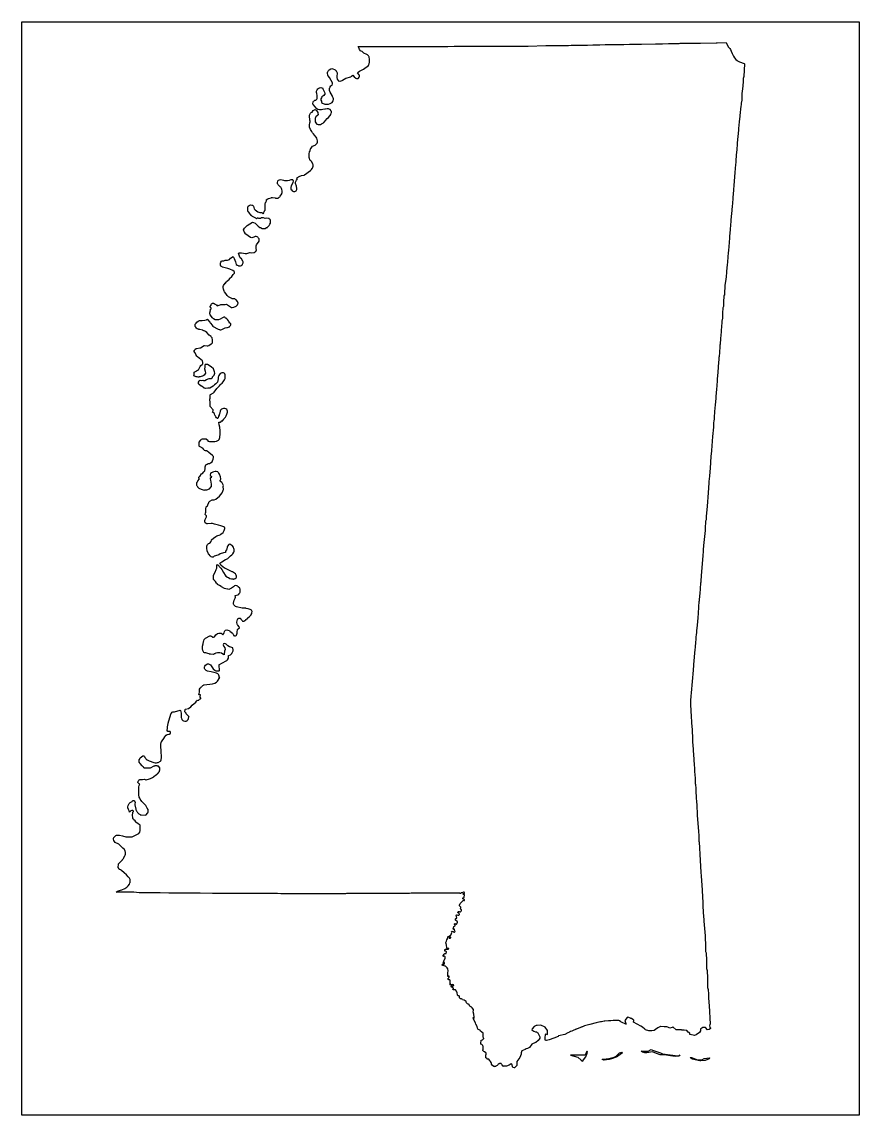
# Model space of a CAD drawing. Extents: x 0.1 to 8.3, y 0.1 to 10.8.
import ezdxf

# ---------------------------------------------------------------- set-up
doc = ezdxf.new("R2010")
doc.units = 0
doc.header["$MEASUREMENT"] = 0
doc.layers.add('STATE', color=7, linetype='CONTINUOUS')

# ---------------------------------------------------------------- blocks, each defined once
blk = doc.blocks.new('BLOCK_2')
at = {"layer": 'STATE'}
blk.add_lwpolyline([(0.093, 0.099), (0.093, 10.83), (8.312, 10.83), (8.312, 0.099), (0.093, 0.099)], dxfattribs=at)
at = {"layer": 'STATE', "color": 2}
for points in [[(1.873, 7.8), (1.87, 7.8), (1.87, 7.803), (1.84, 7.81), (1.83, 7.81), (1.826, 7.813), (1.823, 7.813), (1.816, 7.816), (1.813, 7.816), (1.81, 7.82), (1.806, 7.823), (1.8, 7.833), (1.796, 7.84), (1.796, 7.85), (1.796, 7.863), (1.803, 7.873), (1.81, 7.883), (1.823, 7.893), (1.826, 7.893), (1.83, 7.896), (1.836, 7.9), (1.846, 7.9), (1.863, 7.9), (1.89, 7.903), (1.906, 7.906), (1.913, 7.91), (1.913, 7.913), (1.916, 7.913), (1.916, 7.91), (1.94, 7.883), (1.943, 7.876), (1.963, 7.85), (1.966, 7.843), (2.02, 7.813), (2.03, 7.81), (2.033, 7.81), (2.04, 7.806), (2.043, 7.806), (2.046, 7.806), (2.056, 7.81), (2.076, 7.82), (2.09, 7.826), (2.106, 7.83), (2.113, 7.83), (2.13, 7.836), (2.133, 7.84), (2.136, 7.84), (2.136, 7.843), (2.14, 7.85), (2.143, 7.856), (2.143, 7.87), (2.136, 7.873), (2.133, 7.873), (2.13, 7.88), (2.126, 7.89), (2.123, 7.896), (2.113, 7.91), (2.1, 7.923), (2.096, 7.923), (2.093, 7.923), (2.09, 7.926), (2.086, 7.93), (2.083, 7.93), (2.076, 7.93), (2.063, 7.926), (2.04, 7.913), (2.023, 7.906), (2.02, 7.906), (2.013, 7.906), (2.01, 7.906), (2.006, 7.906), (1.99, 7.906), (1.976, 7.916), (1.963, 7.926), (1.943, 7.953), (1.943, 7.956), (1.94, 7.963), (1.94, 7.973), (1.946, 7.996), (1.943, 8), (1.943, 8.003), (1.95, 8.013), (1.95, 8.02), (1.95, 8.023), (1.946, 8.026), (1.943, 8.03), (1.943, 8.036), (1.95, 8.05), (1.953, 8.056), (1.956, 8.063), (1.96, 8.066), (1.963, 8.07), (1.966, 8.07), (1.973, 8.07), (1.98, 8.066), (1.99, 8.06), (1.996, 8.056), (2, 8.053), (2.003, 8.053), (2.01, 8.043), (2.04, 8.053), (2.046, 8.056), (2.09, 8.056), (2.103, 8.06), (2.15, 8.026), (2.156, 8.026), (2.173, 8.03), (2.196, 8.04), (2.206, 8.05), (2.21, 8.053), (2.213, 8.063), (2.216, 8.07), (2.216, 8.076), (2.213, 8.076), (2.21, 8.086), (2.196, 8.103), (2.193, 8.103), (2.183, 8.11), (2.16, 8.113), (2.156, 8.113), (2.153, 8.116), (2.123, 8.13), (2.116, 8.136), (2.11, 8.143), (2.103, 8.153), (2.096, 8.163), (2.083, 8.18), (2.08, 8.186), (2.073, 8.206), (2.07, 8.223), (2.07, 8.233), (2.073, 8.243), (2.09, 8.266), (2.093, 8.266), (2.1, 8.276), (2.103, 8.28), (2.13, 8.303), (2.133, 8.31), (2.153, 8.33), (2.166, 8.35), (2.18, 8.363), (2.18, 8.366), (2.18, 8.37), (2.18, 8.373), (2.176, 8.38), (2.163, 8.39), (2.136, 8.403), (2.116, 8.41), (2.063, 8.423), (2.06, 8.426), (2.053, 8.43), (2.046, 8.433), (2.046, 8.44), (2.043, 8.44), (2.043, 8.443), (2.043, 8.45), (2.043, 8.456), (2.043, 8.463), (2.046, 8.47), (2.053, 8.48), (2.06, 8.483), (2.066, 8.486), (2.076, 8.486), (2.09, 8.49), (2.113, 8.49), (2.123, 8.493), (2.13, 8.496), (2.14, 8.51), (2.166, 8.526), (2.176, 8.506), (2.19, 8.473), (2.193, 8.46), (2.196, 8.45), (2.206, 8.443), (2.21, 8.443), (2.216, 8.44), (2.22, 8.436), (2.226, 8.436), (2.24, 8.436), (2.25, 8.44), (2.253, 8.443), (2.26, 8.446), (2.26, 8.453), (2.266, 8.466), (2.266, 8.47), (2.266, 8.473), (2.266, 8.476), (2.263, 8.48), (2.25, 8.503), (2.236, 8.513), (2.233, 8.52), (2.22, 8.56), (2.23, 8.563), (2.24, 8.563), (2.25, 8.563), (2.27, 8.56), (2.286, 8.556), (2.3, 8.556), (2.313, 8.56), (2.33, 8.566), (2.333, 8.566), (2.346, 8.563), (2.373, 8.566), (2.383, 8.573), (2.386, 8.573), (2.386, 8.576), (2.393, 8.58), (2.393, 8.586), (2.396, 8.59), (2.396, 8.593), (2.393, 8.6), (2.393, 8.613), (2.393, 8.626), (2.393, 8.633), (2.396, 8.64), (2.403, 8.65), (2.416, 8.666), (2.423, 8.676), (2.423, 8.686), (2.423, 8.69), (2.423, 8.696), (2.423, 8.7), (2.413, 8.71), (2.41, 8.716), (2.403, 8.72), (2.393, 8.723), (2.383, 8.723), (2.37, 8.716), (2.35, 8.71), (2.34, 8.713), (2.336, 8.713), (2.293, 8.746), (2.29, 8.75), (2.28, 8.766), (2.276, 8.77), (2.273, 8.78), (2.27, 8.79), (2.28, 8.806), (2.306, 8.83), (2.356, 8.863), (2.366, 8.86), (2.383, 8.853), (2.403, 8.833), (2.413, 8.826), (2.43, 8.813), (2.436, 8.81), (2.453, 8.803), (2.466, 8.803), (2.483, 8.803), (2.493, 8.81), (2.503, 8.813), (2.506, 8.816), (2.52, 8.83), (2.526, 8.843), (2.533, 8.853), (2.533, 8.866), (2.533, 8.883), (2.53, 8.886), (2.53, 8.89), (2.526, 8.893), (2.52, 8.896), (2.52, 8.9), (2.516, 8.9), (2.496, 8.903), (2.48, 8.9), (2.466, 8.906), (2.45, 8.906), (2.446, 8.906), (2.436, 8.9), (2.433, 8.9), (2.426, 8.9), (2.423, 8.9), (2.42, 8.9), (2.413, 8.903), (2.403, 8.903), (2.396, 8.896), (2.39, 8.903), (2.356, 8.92), (2.353, 8.923), (2.35, 8.923), (2.35, 8.926), (2.346, 8.93), (2.343, 8.93), (2.32, 8.963), (2.316, 8.966), (2.316, 8.97), (2.313, 8.973), (2.31, 8.99), (2.31, 9.006), (2.31, 9.01), (2.313, 9.01), (2.316, 9.02), (2.323, 9.026), (2.336, 9.033), (2.35, 9.03), (2.353, 9.03), (2.356, 9.03), (2.36, 9.026), (2.363, 9.026), (2.366, 9.02), (2.373, 8.996), (2.376, 8.99), (2.383, 8.986), (2.41, 8.966), (2.43, 8.96), (2.45, 8.96), (2.456, 8.953), (2.463, 8.946), (2.47, 8.956), (2.473, 8.97), (2.476, 8.973), (2.476, 8.976), (2.48, 8.983), (2.48, 8.99), (2.48, 8.996), (2.48, 9), (2.48, 9.006), (2.48, 9.01), (2.48, 9.02), (2.483, 9.033), (2.483, 9.036), (2.483, 9.04), (2.486, 9.056), (2.49, 9.063), (2.49, 9.066), (2.493, 9.073), (2.493, 9.076), (2.493, 9.08), (2.496, 9.083), (2.496, 9.086), (2.5, 9.086), (2.5, 9.09), (2.503, 9.09), (2.506, 9.093), (2.51, 9.093), (2.51, 9.096), (2.513, 9.096), (2.526, 9.1), (2.54, 9.103), (2.543, 9.106), (2.55, 9.106), (2.553, 9.106), (2.58, 9.103), (2.583, 9.1), (2.59, 9.1), (2.596, 9.1), (2.606, 9.1), (2.61, 9.1), (2.62, 9.11), (2.626, 9.113), (2.63, 9.12), (2.646, 9.143), (2.646, 9.146), (2.65, 9.156), (2.65, 9.17), (2.646, 9.183), (2.643, 9.193), (2.643, 9.196), (2.64, 9.2), (2.636, 9.206), (2.63, 9.21), (2.61, 9.23), (2.606, 9.236), (2.603, 9.24), (2.603, 9.253), (2.606, 9.266), (2.606, 9.27), (2.613, 9.276), (2.623, 9.28), (2.636, 9.283), (2.65, 9.28), (2.663, 9.276), (2.67, 9.273), (2.68, 9.273), (2.7, 9.273), (2.72, 9.276), (2.736, 9.283), (2.749, 9.283), (2.753, 9.28), (2.756, 9.27), (2.753, 9.25), (2.736, 9.22), (2.733, 9.203), (2.733, 9.186), (2.739, 9.18), (2.746, 9.173), (2.759, 9.166), (2.773, 9.166), (2.786, 9.173), (2.793, 9.186), (2.793, 9.196), (2.789, 9.216), (2.779, 9.243), (2.779, 9.253), (2.779, 9.256), (2.789, 9.276), (2.799, 9.29), (2.793, 9.3), (2.823, 9.316), (2.833, 9.32), (2.839, 9.323), (2.863, 9.326), (2.869, 9.33), (2.926, 9.37), (2.936, 9.38), (2.943, 9.39), (2.946, 9.393), (2.946, 9.397), (2.949, 9.4), (2.949, 9.403), (2.949, 9.407), (2.953, 9.41), (2.953, 9.413), (2.953, 9.42), (2.953, 9.427), (2.949, 9.433), (2.939, 9.457), (2.933, 9.463), (2.923, 9.47), (2.919, 9.477), (2.916, 9.493), (2.913, 9.497), (2.913, 9.527), (2.913, 9.537), (2.916, 9.55), (2.916, 9.557), (2.919, 9.557), (2.923, 9.567), (2.926, 9.583), (2.929, 9.583), (2.929, 9.587), (2.929, 9.59), (2.933, 9.59), (2.946, 9.61), (2.973, 9.62), (2.989, 9.637), (2.993, 9.64), (2.996, 9.65), (2.996, 9.657), (2.996, 9.663), (2.989, 9.687), (2.983, 9.697), (2.966, 9.717), (2.956, 9.73), (2.946, 9.74), (2.939, 9.753), (2.926, 9.773), (2.916, 9.797), (2.916, 9.82), (2.919, 9.84), (2.923, 9.85), (2.923, 9.853), (2.923, 9.857), (2.919, 9.863), (2.919, 9.873), (2.916, 9.9), (2.916, 9.907), (2.916, 9.913), (2.926, 9.933), (2.933, 9.94), (2.943, 9.943), (2.953, 9.96), (2.959, 9.963), (2.973, 9.97), (2.976, 9.967), (2.983, 9.963), (2.986, 9.96), (2.993, 9.95), (2.999, 9.94), (2.999, 9.937), (3.003, 9.917), (2.999, 9.913), (2.979, 9.897), (2.976, 9.89), (2.973, 9.88), (2.973, 9.86), (2.973, 9.85), (2.979, 9.84), (2.986, 9.83), (2.989, 9.827), (2.993, 9.827), (3.003, 9.823), (3.006, 9.823), (3.009, 9.823), (3.013, 9.823), (3.019, 9.823), (3.026, 9.823), (3.036, 9.83), (3.053, 9.84), (3.056, 9.843), (3.059, 9.847), (3.063, 9.85), (3.073, 9.863), (3.089, 9.88), (3.103, 9.89), (3.116, 9.907), (3.119, 9.91), (3.126, 9.92), (3.129, 9.933), (3.133, 9.94), (3.133, 9.947), (3.133, 9.95), (3.129, 9.953), (3.126, 9.957), (3.126, 9.963), (3.123, 9.963), (3.123, 9.967), (3.119, 9.97), (3.116, 9.97), (3.109, 9.973), (3.103, 9.977), (3.089, 9.977), (3.073, 9.973), (3.069, 9.973), (3.066, 9.973), (3.049, 9.97), (3.033, 9.967), (3.029, 9.967), (3.023, 9.967), (3.019, 9.967), (3.016, 9.967), (2.999, 9.97), (2.989, 9.977), (2.973, 9.997), (2.956, 10.017), (2.953, 10.02), (2.949, 10.023), (2.949, 10.03), (2.953, 10.043), (2.956, 10.05), (2.959, 10.053), (2.966, 10.057), (2.969, 10.06), (2.976, 10.06), (2.979, 10.063), (2.986, 10.067), (2.989, 10.07), (2.993, 10.077), (2.993, 10.083), (2.993, 10.107), (2.989, 10.127), (2.986, 10.137), (2.986, 10.143), (2.986, 10.15), (2.993, 10.163), (2.999, 10.173), (3.006, 10.177), (3.013, 10.18), (3.013, 10.183), (3.016, 10.183), (3.029, 10.187), (3.039, 10.183), (3.043, 10.183), (3.046, 10.173), (3.063, 10.14), (3.066, 10.127), (3.066, 10.12), (3.066, 10.117), (3.063, 10.117), (3.059, 10.107), (3.039, 10.093), (3.033, 10.083), (3.029, 10.073), (3.029, 10.063), (3.033, 10.053), (3.036, 10.04), (3.043, 10.033), (3.066, 10.023), (3.086, 10.023), (3.103, 10.023), (3.119, 10.03), (3.139, 10.04), (3.146, 10.047), (3.146, 10.053), (3.149, 10.053), (3.149, 10.057), (3.149, 10.06), (3.149, 10.063), (3.153, 10.067), (3.153, 10.073), (3.149, 10.083), (3.146, 10.087), (3.139, 10.107), (3.119, 10.14), (3.113, 10.157), (3.113, 10.163), (3.113, 10.167), (3.113, 10.17), (3.113, 10.177), (3.116, 10.187), (3.119, 10.19), (3.119, 10.193), (3.126, 10.203), (3.139, 10.21), (3.143, 10.223), (3.143, 10.227), (3.143, 10.23), (3.129, 10.253), (3.113, 10.283), (3.099, 10.3), (3.096, 10.303), (3.096, 10.307), (3.096, 10.31), (3.093, 10.323), (3.093, 10.337), (3.096, 10.34), (3.103, 10.353), (3.109, 10.36), (3.126, 10.37), (3.136, 10.373), (3.146, 10.37), (3.163, 10.363), (3.169, 10.36), (3.173, 10.357), (3.176, 10.353), (3.176, 10.35), (3.179, 10.35), (3.189, 10.33), (3.189, 10.323), (3.189, 10.32), (3.189, 10.317), (3.186, 10.303), (3.186, 10.297), (3.186, 10.283), (3.189, 10.267), (3.199, 10.253), (3.199, 10.25), (3.213, 10.247), (3.219, 10.247), (3.226, 10.25), (3.236, 10.253), (3.239, 10.257), (3.273, 10.277), (3.323, 10.29), (3.329, 10.297), (3.343, 10.307), (3.356, 10.29), (3.373, 10.277), (3.379, 10.273), (3.393, 10.273), (3.399, 10.277), (3.403, 10.287), (3.406, 10.293), (3.406, 10.297), (3.406, 10.303), (3.403, 10.307), (3.403, 10.31), (3.389, 10.33), (3.393, 10.337), (3.406, 10.347), (3.446, 10.367), (3.496, 10.403), (3.499, 10.41), (3.503, 10.417), (3.506, 10.433), (3.506, 10.467), (3.503, 10.48), (3.503, 10.483), (3.503, 10.487), (3.499, 10.49), (3.496, 10.497), (3.489, 10.503), (3.486, 10.507), (3.479, 10.51), (3.449, 10.523), (3.443, 10.53), (3.433, 10.54), (3.423, 10.543), (3.416, 10.547), (3.406, 10.56), (3.403, 10.567), (3.396, 10.587), (3.403, 10.587), (3.479, 10.587), (3.529, 10.587), (3.536, 10.587), (3.689, 10.587), (3.706, 10.587), (3.709, 10.587), (3.759, 10.587), (3.789, 10.587), (3.819, 10.587), (3.829, 10.587), (3.849, 10.587), (3.853, 10.587), (3.869, 10.587), (3.883, 10.587), (3.906, 10.587), (3.909, 10.587), (3.919, 10.587), (3.943, 10.587), (3.959, 10.587), (3.966, 10.587), (3.973, 10.587), (3.999, 10.587), (4.033, 10.587), (4.063, 10.587), (4.066, 10.587), (4.093, 10.587), (4.106, 10.587), (4.123, 10.587), (4.133, 10.587), (4.163, 10.587), (4.183, 10.587), (4.216, 10.587), (4.276, 10.587), (4.336, 10.59), (4.366, 10.59), (4.389, 10.59), (4.396, 10.59), (4.426, 10.59), (4.503, 10.59), (4.532, 10.59), (4.579, 10.59), (4.616, 10.59), (4.669, 10.59), (4.762, 10.59), (4.792, 10.59), (4.802, 10.59), (4.806, 10.59), (4.812, 10.59), (4.846, 10.59), (4.859, 10.59), (4.882, 10.59), (4.892, 10.59), (4.912, 10.59), (4.942, 10.59), (4.956, 10.59), (5.032, 10.593), (5.062, 10.593), (5.236, 10.597), (5.266, 10.597), (5.296, 10.597), (5.306, 10.597), (5.366, 10.597), (5.369, 10.597), (5.399, 10.597), (5.459, 10.597), (5.486, 10.6), (5.579, 10.6), (5.586, 10.6), (5.592, 10.6), (5.596, 10.6), (5.599, 10.6), (5.609, 10.6), (5.622, 10.6), (5.646, 10.6), (5.699, 10.603), (5.709, 10.603), (5.756, 10.603), (5.766, 10.603), (5.819, 10.607), (5.822, 10.607), (5.826, 10.607), (5.829, 10.607), (5.879, 10.607), (5.886, 10.607), (5.892, 10.607), (5.939, 10.607), (6.002, 10.607), (6.059, 10.61), (6.116, 10.61), (6.176, 10.61), (6.312, 10.613), (6.349, 10.613), (6.382, 10.613), (6.439, 10.617), (6.445, 10.617), (6.469, 10.617), (6.485, 10.617), (6.515, 10.617), (6.529, 10.617), (6.539, 10.617), (6.545, 10.617), (6.555, 10.62), (6.699, 10.62), (6.725, 10.62), (6.755, 10.62), (6.909, 10.623), (6.915, 10.623), (6.919, 10.623), (7.005, 10.627), (7.009, 10.617), (7.029, 10.583), (7.042, 10.57), (7.049, 10.56), (7.055, 10.543), (7.065, 10.52), (7.075, 10.5), (7.079, 10.493), (7.089, 10.477), (7.102, 10.46), (7.115, 10.45), (7.119, 10.447), (7.125, 10.443), (7.139, 10.437), (7.182, 10.42), (7.185, 10.417), (7.179, 10.293), (7.175, 10.273), (7.172, 10.247), (7.169, 10.2), (7.165, 10.15), (7.162, 10.127), (7.162, 10.11), (7.159, 10.063), (7.155, 10.033), (7.155, 10.017), (7.152, 10.003), (7.142, 9.91), (7.142, 9.907), (7.142, 9.9), (7.135, 9.853), (7.135, 9.85), (7.129, 9.783), (7.129, 9.78), (7.129, 9.767), (7.115, 9.643), (7.115, 9.63), (7.112, 9.577), (7.105, 9.523), (7.105, 9.52), (7.105, 9.517), (7.105, 9.513), (7.102, 9.477), (7.102, 9.463), (7.102, 9.45), (7.099, 9.43), (7.092, 9.353), (7.092, 9.35), (7.082, 9.223), (7.079, 9.183), (7.079, 9.166), (7.079, 9.163), (7.075, 9.156), (7.072, 9.093), (7.065, 9.013), (7.062, 8.993), (7.062, 8.98), (7.059, 8.95), (7.055, 8.92), (7.052, 8.883), (7.052, 8.873), (7.045, 8.796), (7.042, 8.753), (7.042, 8.75), (7.039, 8.733), (7.039, 8.696), (7.035, 8.676), (7.032, 8.613), (7.029, 8.6), (7.029, 8.576), (7.025, 8.57), (7.022, 8.516), (7.015, 8.44), (7.012, 8.423), (7.009, 8.373), (7.009, 8.37), (7.005, 8.33), (7.005, 8.326), (7.002, 8.303), (6.995, 8.243), (6.995, 8.233), (6.989, 8.17), (6.989, 8.16), (6.989, 8.146), (6.985, 8.143), (6.985, 8.126), (6.982, 8.096), (6.982, 8.08), (6.982, 8.07), (6.979, 8.036), (6.975, 8.023), (6.972, 7.97), (6.969, 7.926), (6.969, 7.92), (6.965, 7.893), (6.965, 7.89), (6.962, 7.83), (6.959, 7.81), (6.959, 7.793), (6.959, 7.786), (6.955, 7.756), (6.952, 7.723), (6.952, 7.706), (6.952, 7.703), (6.949, 7.686), (6.949, 7.67), (6.949, 7.663), (6.945, 7.66), (6.945, 7.646), (6.945, 7.636), (6.942, 7.59), (6.942, 7.583), (6.939, 7.546), (6.935, 7.536), (6.935, 7.52), (6.935, 7.513), (6.932, 7.49), (6.925, 7.39), (6.919, 7.323), (6.919, 7.3), (6.915, 7.266), (6.912, 7.216), (6.909, 7.2), (6.909, 7.196), (6.905, 7.146), (6.905, 7.136), (6.902, 7.1), (6.899, 7.07), (6.892, 7.006), (6.889, 6.946), (6.889, 6.93), (6.885, 6.913), (6.882, 6.893), (6.882, 6.856), (6.882, 6.853), (6.872, 6.76), (6.862, 6.623), (6.862, 6.62), (6.855, 6.563), (6.849, 6.45), (6.842, 6.373), (6.842, 6.37), (6.835, 6.32), (6.835, 6.306), (6.829, 6.206), (6.819, 6.076), (6.809, 5.976), (6.809, 5.946), (6.809, 5.943), (6.805, 5.929), (6.805, 5.923), (6.805, 5.919), (6.802, 5.866), (6.799, 5.839), (6.785, 5.689), (6.782, 5.649), (6.782, 5.633), (6.779, 5.589), (6.762, 5.396), (6.762, 5.393), (6.762, 5.389), (6.762, 5.386), (6.759, 5.349), (6.759, 5.329), (6.755, 5.319), (6.749, 5.216), (6.745, 5.199), (6.745, 5.196), (6.745, 5.176), (6.742, 5.169), (6.742, 5.163), (6.742, 5.146), (6.742, 5.143), (6.739, 5.143), (6.735, 5.086), (6.732, 5.026), (6.729, 4.979), (6.722, 4.909), (6.722, 4.906), (6.715, 4.856), (6.715, 4.836), (6.715, 4.833), (6.712, 4.816), (6.709, 4.789), (6.709, 4.763), (6.705, 4.743), (6.702, 4.689), (6.699, 4.669), (6.685, 4.523), (6.685, 4.493), (6.682, 4.486), (6.682, 4.466), (6.662, 4.243), (6.662, 4.236), (6.659, 4.219), (6.655, 4.163), (6.655, 4.123), (6.659, 4.073), (6.662, 4.006), (6.665, 3.966), (6.665, 3.946), (6.665, 3.939), (6.665, 3.936), (6.669, 3.929), (6.675, 3.806), (6.675, 3.789), (6.675, 3.753), (6.679, 3.736), (6.685, 3.629), (6.689, 3.599), (6.689, 3.596), (6.692, 3.529), (6.695, 3.513), (6.695, 3.473), (6.702, 3.406), (6.702, 3.373), (6.702, 3.369), (6.702, 3.366), (6.702, 3.353), (6.705, 3.343), (6.709, 3.306), (6.709, 3.259), (6.712, 3.236), (6.712, 3.209), (6.715, 3.179), (6.719, 3.143), (6.719, 3.119), (6.722, 3.073), (6.722, 3.043), (6.735, 2.883), (6.739, 2.843), (6.739, 2.829), (6.739, 2.816), (6.739, 2.782), (6.742, 2.782), (6.752, 2.599), (6.755, 2.542), (6.759, 2.479), (6.762, 2.449), (6.772, 2.306), (6.772, 2.302), (6.772, 2.299)], [(1.106, 2.686), (1.106, 2.689), (1.1, 2.706), (1.086, 2.719), (1.066, 2.739), (1.046, 2.759), (1.01, 2.776), (0.996, 2.793), (0.993, 2.809), (0.993, 2.812), (0.993, 2.819), (1, 2.829), (1.003, 2.832), (1.016, 2.843), (1.023, 2.846), (1.053, 2.846), (1.08, 2.839), (1.113, 2.832), (1.136, 2.829), (1.153, 2.829), (1.156, 2.829), (1.156, 2.832), (1.17, 2.832), (1.173, 2.832), (1.176, 2.832), (1.196, 2.839), (1.203, 2.843), (1.236, 2.859), (1.243, 2.863), (1.25, 2.876), (1.253, 2.893), (1.256, 2.899), (1.256, 2.936), (1.256, 2.939), (1.253, 2.946), (1.236, 2.959), (1.213, 2.976), (1.213, 2.979), (1.206, 2.989), (1.193, 2.999), (1.19, 3.003), (1.186, 3.003), (1.183, 3.009), (1.183, 3.013), (1.183, 3.023), (1.18, 3.036), (1.18, 3.043), (1.183, 3.066), (1.183, 3.069), (1.183, 3.073), (1.19, 3.079), (1.19, 3.083), (1.18, 3.089), (1.173, 3.089), (1.163, 3.086), (1.16, 3.083), (1.15, 3.073), (1.146, 3.086), (1.14, 3.099), (1.133, 3.116), (1.133, 3.126), (1.136, 3.139), (1.146, 3.159), (1.156, 3.166), (1.176, 3.179), (1.18, 3.183), (1.186, 3.186), (1.193, 3.186), (1.2, 3.183), (1.206, 3.169), (1.206, 3.166), (1.203, 3.156), (1.203, 3.146), (1.213, 3.103), (1.213, 3.096), (1.216, 3.093), (1.223, 3.079), (1.226, 3.076), (1.23, 3.069), (1.233, 3.066), (1.236, 3.063), (1.243, 3.056), (1.256, 3.049), (1.256, 3.046), (1.26, 3.046), (1.263, 3.046), (1.31, 3.043), (1.33, 3.066), (1.333, 3.076), (1.333, 3.083), (1.333, 3.089), (1.333, 3.096), (1.333, 3.099), (1.323, 3.113), (1.31, 3.139), (1.293, 3.156), (1.27, 3.176), (1.263, 3.186), (1.256, 3.199), (1.25, 3.209), (1.246, 3.219), (1.243, 3.243), (1.243, 3.293), (1.243, 3.323), (1.246, 3.333), (1.25, 3.346), (1.246, 3.349), (1.24, 3.353), (1.233, 3.363), (1.233, 3.366), (1.236, 3.373), (1.236, 3.376), (1.243, 3.383), (1.246, 3.389), (1.25, 3.393), (1.256, 3.393), (1.263, 3.393), (1.276, 3.393), (1.293, 3.396), (1.303, 3.393), (1.31, 3.389), (1.313, 3.389), (1.323, 3.393), (1.336, 3.396), (1.356, 3.403), (1.363, 3.406), (1.376, 3.413), (1.386, 3.419), (1.39, 3.423), (1.406, 3.436), (1.42, 3.446), (1.426, 3.453), (1.43, 3.456), (1.433, 3.459), (1.436, 3.466), (1.44, 3.469), (1.443, 3.473), (1.443, 3.479), (1.443, 3.483), (1.446, 3.483), (1.446, 3.486), (1.446, 3.499), (1.446, 3.509), (1.433, 3.523), (1.423, 3.523), (1.42, 3.526), (1.413, 3.526), (1.406, 3.526), (1.403, 3.526), (1.4, 3.526), (1.4, 3.523), (1.393, 3.523), (1.39, 3.523), (1.353, 3.506), (1.336, 3.503), (1.32, 3.503), (1.316, 3.503), (1.313, 3.503), (1.31, 3.503), (1.306, 3.503), (1.303, 3.503), (1.303, 3.506), (1.3, 3.506), (1.296, 3.506), (1.29, 3.509), (1.29, 3.513), (1.286, 3.513), (1.273, 3.526), (1.253, 3.549), (1.25, 3.553), (1.25, 3.556), (1.246, 3.559), (1.246, 3.563), (1.246, 3.573), (1.246, 3.586), (1.246, 3.589), (1.25, 3.593), (1.25, 3.596), (1.256, 3.606), (1.266, 3.616), (1.28, 3.626), (1.283, 3.626), (1.286, 3.626), (1.29, 3.626), (1.296, 3.619), (1.3, 3.609), (1.31, 3.599), (1.313, 3.593), (1.323, 3.586), (1.343, 3.576), (1.39, 3.559), (1.403, 3.556), (1.416, 3.556), (1.426, 3.559), (1.43, 3.559), (1.453, 3.573), (1.456, 3.576), (1.46, 3.586), (1.463, 3.609), (1.463, 3.613), (1.463, 3.623), (1.46, 3.663), (1.46, 3.676), (1.456, 3.716), (1.456, 3.736), (1.46, 3.759), (1.463, 3.763), (1.493, 3.806), (1.493, 3.809), (1.51, 3.829), (1.52, 3.836), (1.536, 3.839), (1.543, 3.839), (1.546, 3.843), (1.55, 3.843), (1.553, 3.849), (1.553, 3.853), (1.553, 3.859), (1.55, 3.863), (1.536, 3.863), (1.526, 3.866), (1.52, 3.873), (1.523, 3.896), (1.523, 3.906), (1.523, 3.909), (1.53, 3.943), (1.53, 3.946), (1.556, 4.033), (1.556, 4.036), (1.56, 4.043), (1.563, 4.046), (1.57, 4.053), (1.576, 4.056), (1.59, 4.059), (1.646, 4.073), (1.65, 4.069), (1.656, 4.043), (1.656, 4.016), (1.656, 4.006), (1.656, 4.003), (1.66, 3.996), (1.663, 3.983), (1.67, 3.976), (1.673, 3.973), (1.68, 3.969), (1.693, 3.966), (1.703, 3.966), (1.706, 3.966), (1.716, 3.969), (1.716, 3.973), (1.726, 3.983), (1.73, 3.993), (1.733, 4.009), (1.736, 4.009), (1.733, 4.013), (1.706, 4.039), (1.706, 4.043), (1.696, 4.053), (1.693, 4.056), (1.693, 4.059), (1.693, 4.066), (1.696, 4.073), (1.696, 4.076), (1.696, 4.079), (1.7, 4.083), (1.73, 4.089), (1.753, 4.106), (1.766, 4.123), (1.8, 4.153), (1.806, 4.163), (1.81, 4.169), (1.813, 4.173), (1.82, 4.169), (1.826, 4.173), (1.83, 4.173), (1.833, 4.179), (1.836, 4.183), (1.846, 4.186), (1.85, 4.189), (1.85, 4.193), (1.843, 4.203), (1.843, 4.206), (1.846, 4.223), (1.843, 4.226), (1.833, 4.223), (1.83, 4.226), (1.836, 4.249), (1.836, 4.263), (1.836, 4.273), (1.836, 4.279), (1.843, 4.289), (1.853, 4.299), (1.856, 4.306), (1.86, 4.306), (1.866, 4.313), (1.87, 4.316), (1.876, 4.319), (1.88, 4.323), (1.883, 4.323), (1.963, 4.333), (1.986, 4.339), (2.003, 4.349), (2.013, 4.359), (2.036, 4.393), (2.03, 4.396), (2.03, 4.406), (2.026, 4.419), (2.023, 4.423), (2.016, 4.429), (2.003, 4.436), (1.95, 4.449), (1.916, 4.456), (1.903, 4.463), (1.896, 4.469), (1.89, 4.476), (1.886, 4.483), (1.886, 4.489), (1.886, 4.496), (1.886, 4.499), (1.89, 4.506), (1.896, 4.516), (1.91, 4.526), (1.916, 4.529), (1.926, 4.529), (1.933, 4.526), (1.946, 4.519), (1.953, 4.509), (1.97, 4.479), (1.99, 4.463), (1.996, 4.459), (2.023, 4.459), (2.026, 4.459), (2.03, 4.459), (2.033, 4.463), (2.03, 4.516), (2.03, 4.519), (2.03, 4.523), (2.033, 4.523), (2.056, 4.536), (2.106, 4.563), (2.113, 4.569), (2.12, 4.583), (2.12, 4.596), (2.12, 4.609), (2.126, 4.609), (2.14, 4.616), (2.143, 4.619), (2.15, 4.626), (2.153, 4.629), (2.153, 4.633), (2.156, 4.636), (2.163, 4.649), (2.166, 4.656), (2.166, 4.663), (2.163, 4.686), (2.146, 4.693), (2.13, 4.696), (2.116, 4.706), (2.1, 4.723), (2.086, 4.729), (2.073, 4.726), (2.07, 4.716), (2.076, 4.699), (2.086, 4.686), (2.09, 4.669), (2.086, 4.659), (2.083, 4.659), (2.08, 4.616), (2.066, 4.623), (2.053, 4.633), (2.036, 4.636), (2.03, 4.636), (2.013, 4.636), (1.996, 4.633), (1.99, 4.629), (1.986, 4.626), (1.983, 4.626), (1.976, 4.619), (1.973, 4.619), (1.946, 4.623), (1.94, 4.623), (1.936, 4.623), (1.933, 4.626), (1.92, 4.629), (1.9, 4.636), (1.886, 4.636), (1.88, 4.639), (1.87, 4.659), (1.87, 4.663), (1.866, 4.669), (1.866, 4.673), (1.866, 4.679), (1.866, 4.683), (1.866, 4.686), (1.866, 4.699), (1.866, 4.703), (1.873, 4.726), (1.876, 4.749), (1.88, 4.756), (1.883, 4.769), (1.89, 4.773), (1.896, 4.779), (1.94, 4.803), (1.946, 4.803), (1.956, 4.799), (1.966, 4.793), (1.966, 4.789), (1.973, 4.789), (1.976, 4.789), (1.983, 4.793), (1.996, 4.813), (2.013, 4.826), (2.026, 4.829), (2.043, 4.829), (2.05, 4.829), (2.066, 4.813), (2.076, 4.826), (2.08, 4.833), (2.083, 4.846), (2.086, 4.853), (2.093, 4.859), (2.106, 4.863), (2.116, 4.859), (2.13, 4.856), (2.136, 4.849), (2.16, 4.829), (2.163, 4.823), (2.166, 4.819), (2.17, 4.813), (2.17, 4.806), (2.173, 4.806), (2.176, 4.806), (2.18, 4.803), (2.186, 4.803), (2.19, 4.803), (2.196, 4.806), (2.2, 4.809), (2.203, 4.819), (2.206, 4.829), (2.206, 4.839), (2.21, 4.866), (2.216, 4.873), (2.23, 4.883), (2.226, 4.893), (2.213, 4.909), (2.21, 4.913), (2.206, 4.919), (2.203, 4.939), (2.21, 4.963), (2.213, 4.969), (2.22, 4.973), (2.22, 4.976), (2.226, 4.976), (2.24, 4.976), (2.24, 4.973), (2.243, 4.966), (2.256, 4.953), (2.26, 4.949), (2.263, 4.946), (2.266, 4.946), (2.27, 4.946), (2.273, 4.949), (2.293, 4.959), (2.293, 4.963), (2.303, 4.969), (2.31, 4.973), (2.31, 4.976), (2.313, 4.976), (2.313, 4.979), (2.323, 4.989), (2.343, 5.009), (2.343, 5.013), (2.35, 5.023), (2.35, 5.029), (2.353, 5.043), (2.346, 5.056), (2.333, 5.063), (2.316, 5.069), (2.296, 5.073), (2.293, 5.076), (2.276, 5.076), (2.256, 5.076), (2.2, 5.089), (2.19, 5.093), (2.176, 5.103), (2.173, 5.109), (2.17, 5.113), (2.17, 5.116), (2.17, 5.123), (2.176, 5.153), (2.183, 5.166), (2.186, 5.173), (2.19, 5.183), (2.186, 5.199), (2.213, 5.206), (2.223, 5.213), (2.223, 5.216), (2.23, 5.219), (2.23, 5.223), (2.233, 5.226), (2.236, 5.233), (2.236, 5.243), (2.236, 5.259), (2.236, 5.263), (2.233, 5.269), (2.233, 5.273), (2.216, 5.286), (2.213, 5.289), (2.21, 5.289), (2.206, 5.293), (2.19, 5.296), (2.18, 5.293), (2.17, 5.286), (2.15, 5.273), (2.133, 5.263), (2.126, 5.259), (2.116, 5.263), (2.096, 5.266), (2.083, 5.269), (2.053, 5.286), (2.05, 5.289), (2.033, 5.296), (2.013, 5.309), (2.013, 5.313), (2.01, 5.313), (2.003, 5.319), (1.993, 5.336), (1.99, 5.336), (1.986, 5.343), (1.983, 5.346), (1.983, 5.349), (1.98, 5.349), (1.976, 5.356), (1.973, 5.363), (1.973, 5.366), (1.973, 5.389), (1.973, 5.399), (1.99, 5.429), (2, 5.453), (2.006, 5.469), (2.006, 5.476), (2.006, 5.493), (2.013, 5.503), (2.046, 5.469), (2.056, 5.456), (2.073, 5.426), (2.09, 5.399), (2.096, 5.389), (2.113, 5.379), (2.12, 5.376), (2.136, 5.366), (2.15, 5.363), (2.17, 5.363), (2.17, 5.359), (2.173, 5.359), (2.18, 5.363), (2.186, 5.366), (2.196, 5.373), (2.2, 5.379), (2.2, 5.386), (2.2, 5.393), (2.196, 5.396), (2.196, 5.399), (2.19, 5.413), (2.17, 5.426), (2.16, 5.433), (2.156, 5.433), (2.13, 5.446), (2.093, 5.463), (2.09, 5.463), (2.07, 5.476), (2.046, 5.496), (2.036, 5.516), (2.056, 5.529), (2.093, 5.553), (2.103, 5.556), (2.116, 5.563), (2.126, 5.573), (2.14, 5.589), (2.153, 5.599), (2.156, 5.603), (2.163, 5.609), (2.173, 5.626), (2.176, 5.636), (2.176, 5.653), (2.173, 5.659), (2.17, 5.673), (2.156, 5.689), (2.146, 5.696), (2.136, 5.703), (2.126, 5.699), (2.113, 5.683), (2.11, 5.673), (2.106, 5.659), (2.103, 5.649), (2.093, 5.636), (2.093, 5.623), (2.073, 5.619), (2.04, 5.609), (2.026, 5.599), (1.993, 5.589), (1.98, 5.586), (1.97, 5.576), (1.96, 5.576), (1.953, 5.579), (1.943, 5.589), (1.933, 5.603), (1.93, 5.603), (1.926, 5.606), (1.926, 5.609), (1.923, 5.616), (1.913, 5.639), (1.913, 5.646), (1.91, 5.656), (1.91, 5.663), (1.91, 5.666), (1.91, 5.669), (1.91, 5.673), (1.91, 5.683), (1.913, 5.693), (1.916, 5.699), (1.926, 5.709), (1.93, 5.709), (1.936, 5.713), (1.94, 5.713), (1.95, 5.729), (1.956, 5.743), (1.956, 5.746), (1.973, 5.763), (1.996, 5.779), (2.006, 5.786), (2.04, 5.796), (2.046, 5.803), (2.07, 5.819), (2.08, 5.839), (2.086, 5.856), (2.086, 5.859), (2.083, 5.869), (2.076, 5.873), (2.046, 5.883), (2.023, 5.889), (1.983, 5.899), (1.966, 5.906), (1.95, 5.906), (1.916, 5.903), (1.91, 5.903), (1.903, 5.906), (1.893, 5.913), (1.89, 5.923), (1.89, 5.933), (1.89, 5.936), (1.893, 5.946), (1.906, 5.973), (1.906, 5.983), (1.903, 5.986), (1.893, 5.996), (1.896, 6.009), (1.9, 6.019), (1.9, 6.023), (1.9, 6.036), (1.9, 6.043), (1.9, 6.049), (1.903, 6.069), (1.906, 6.069), (1.906, 6.073), (1.916, 6.08), (1.92, 6.089), (1.93, 6.113), (1.93, 6.116), (1.94, 6.126), (1.96, 6.14), (1.963, 6.14), (1.98, 6.14), (1.996, 6.146), (2.033, 6.176), (2.06, 6.206), (2.063, 6.213), (2.07, 6.233), (2.073, 6.24), (2.073, 6.243), (2.073, 6.25), (2.07, 6.256), (2.07, 6.263), (2.07, 6.266), (2.07, 6.27), (2.073, 6.28), (2.07, 6.286), (2.06, 6.306), (2.056, 6.31), (2.043, 6.32), (2.04, 6.323), (2.04, 6.33), (2.04, 6.333), (2.043, 6.336), (2.046, 6.34), (2.046, 6.346), (2.043, 6.363), (2.033, 6.39), (2.026, 6.4), (2.02, 6.406), (2.016, 6.413), (2, 6.416), (1.99, 6.416), (1.966, 6.41), (1.963, 6.406), (1.953, 6.403), (1.95, 6.4), (1.946, 6.4), (1.946, 6.396), (1.943, 6.383), (1.943, 6.38), (1.943, 6.376), (1.953, 6.37), (1.956, 6.366), (1.956, 6.363), (1.953, 6.36), (1.95, 6.356), (1.946, 6.353), (1.943, 6.35), (1.943, 6.346), (1.943, 6.343), (1.946, 6.33), (1.953, 6.293), (1.953, 6.29), (1.953, 6.286), (1.953, 6.283), (1.953, 6.28), (1.95, 6.27), (1.93, 6.243), (1.916, 6.236), (1.906, 6.233), (1.903, 6.233), (1.893, 6.233), (1.886, 6.233), (1.886, 6.23), (1.876, 6.233), (1.866, 6.236), (1.84, 6.246), (1.833, 6.25), (1.82, 6.263), (1.82, 6.266), (1.813, 6.273), (1.81, 6.28), (1.81, 6.29), (1.81, 6.296), (1.81, 6.31), (1.816, 6.316), (1.82, 6.326), (1.836, 6.343), (1.833, 6.346), (1.83, 6.353), (1.83, 6.36), (1.833, 6.366), (1.84, 6.366), (1.856, 6.393), (1.866, 6.396), (1.88, 6.413), (1.89, 6.423), (1.893, 6.446), (1.893, 6.45), (1.893, 6.463), (1.9, 6.483), (1.913, 6.49), (1.923, 6.496), (1.936, 6.496), (1.946, 6.5), (1.96, 6.51), (1.966, 6.52), (1.97, 6.536), (1.976, 6.553), (1.976, 6.556), (1.973, 6.563), (1.966, 6.573), (1.93, 6.603), (1.923, 6.61), (1.906, 6.62), (1.896, 6.62), (1.886, 6.623), (1.883, 6.626), (1.88, 6.633), (1.87, 6.646), (1.86, 6.65), (1.856, 6.653), (1.843, 6.66), (1.836, 6.663), (1.833, 6.666), (1.833, 6.67), (1.833, 6.693), (1.833, 6.703), (1.846, 6.72), (1.85, 6.726), (1.856, 6.73), (1.856, 6.733), (1.866, 6.736), (1.886, 6.736), (1.89, 6.736), (1.893, 6.736), (1.9, 6.736), (1.903, 6.736), (1.906, 6.733), (1.92, 6.723), (1.92, 6.713), (1.923, 6.713), (1.936, 6.71), (1.956, 6.71), (1.96, 6.71), (1.986, 6.71), (2.003, 6.713), (2.023, 6.723), (2.03, 6.73), (2.033, 6.74), (2.033, 6.743), (2.036, 6.746), (2.036, 6.75), (2.036, 6.756), (2.036, 6.763), (2.036, 6.766), (2.04, 6.773), (2.04, 6.776), (2.04, 6.816), (2.036, 6.853), (2.03, 6.876), (2.026, 6.9), (2.036, 6.9), (2.043, 6.9), (2.05, 6.903), (2.05, 6.906), (2.05, 6.91), (2.053, 6.913), (2.06, 6.91), (2.063, 6.913), (2.063, 6.92), (2.07, 6.923), (2.073, 6.923), (2.076, 6.933), (2.093, 6.95), (2.1, 6.963), (2.106, 6.98), (2.11, 6.99), (2.113, 7), (2.113, 7.01), (2.11, 7.02), (2.106, 7.026), (2.096, 7.033), (2.086, 7.036), (2.073, 7.036), (2.063, 7.033), (2.053, 7.03), (2.046, 7.023), (2.043, 7.02), (2.04, 7.01), (2.033, 6.98), (2.03, 6.976), (2.03, 6.97), (2.023, 6.96), (2.02, 6.943), (2.016, 6.936), (2.013, 6.936), (2.003, 6.943), (1.996, 6.953), (1.99, 6.966), (1.986, 6.97), (1.983, 6.983), (1.983, 6.986), (1.966, 7), (1.97, 7.013), (1.97, 7.023), (1.943, 7.056), (1.943, 7.063), (1.943, 7.07), (1.943, 7.093), (1.94, 7.123), (1.94, 7.126), (1.94, 7.13), (1.943, 7.133), (1.943, 7.14), (1.943, 7.166), (1.943, 7.17), (1.946, 7.173), (1.973, 7.19), (1.98, 7.196), (2.006, 7.23), (2.016, 7.24), (2.033, 7.256), (2.043, 7.27), (2.05, 7.276), (2.06, 7.283), (2.07, 7.296), (2.083, 7.316), (2.086, 7.326), (2.09, 7.33), (2.09, 7.366), (2.086, 7.376), (2.08, 7.383), (2.073, 7.386), (2.06, 7.386), (2.056, 7.386), (2.05, 7.383), (2.04, 7.38), (2.033, 7.37), (2.026, 7.36), (2.023, 7.35), (2.02, 7.343), (2.02, 7.336), (2.02, 7.326), (2.016, 7.31), (2.013, 7.293), (1.996, 7.276), (1.983, 7.266), (1.97, 7.253), (1.94, 7.236), (1.92, 7.233), (1.9, 7.23), (1.89, 7.233), (1.883, 7.236), (1.873, 7.243), (1.856, 7.253), (1.853, 7.253), (1.833, 7.27), (1.826, 7.276), (1.826, 7.28), (1.826, 7.286), (1.826, 7.293), (1.833, 7.303), (1.836, 7.31), (1.843, 7.313), (1.856, 7.31), (1.87, 7.313), (1.876, 7.31), (1.883, 7.31), (1.89, 7.31), (1.906, 7.32), (1.933, 7.33), (1.94, 7.33), (1.95, 7.33), (1.96, 7.336), (1.963, 7.34), (1.963, 7.343), (1.966, 7.346), (1.98, 7.363), (1.983, 7.373), (1.986, 7.383), (1.983, 7.396), (1.973, 7.423), (1.953, 7.443), (1.916, 7.466), (1.91, 7.466), (1.903, 7.466), (1.896, 7.466), (1.893, 7.466), (1.89, 7.46), (1.89, 7.45), (1.89, 7.44), (1.886, 7.423), (1.893, 7.403), (1.896, 7.383), (1.883, 7.363), (1.873, 7.356), (1.866, 7.353), (1.853, 7.35), (1.843, 7.346), (1.833, 7.346), (1.83, 7.343), (1.823, 7.343), (1.813, 7.346), (1.803, 7.346), (1.78, 7.356), (1.78, 7.36), (1.783, 7.363), (1.783, 7.366), (1.786, 7.386), (1.786, 7.393), (1.803, 7.403), (1.806, 7.406), (1.816, 7.41), (1.826, 7.416), (1.83, 7.42), (1.833, 7.426), (1.843, 7.446), (1.85, 7.456), (1.863, 7.466), (1.87, 7.473), (1.87, 7.483), (1.87, 7.49), (1.866, 7.496), (1.866, 7.503), (1.816, 7.543), (1.81, 7.55), (1.8, 7.566), (1.793, 7.58), (1.79, 7.583), (1.786, 7.593), (1.786, 7.603), (1.79, 7.606), (1.79, 7.61), (1.796, 7.616), (1.803, 7.623), (1.806, 7.623), (1.81, 7.623), (1.84, 7.63), (1.846, 7.63), (1.863, 7.64), (1.876, 7.65), (1.883, 7.653), (1.886, 7.653), (1.913, 7.65), (1.92, 7.65), (1.93, 7.653), (1.953, 7.67), (1.96, 7.676), (1.963, 7.683), (1.963, 7.686), (1.966, 7.69), (1.966, 7.7), (1.966, 7.71), (1.96, 7.73), (1.953, 7.74), (1.95, 7.743), (1.933, 7.756), (1.91, 7.78), (1.896, 7.79), (1.883, 7.796), (1.88, 7.796), (1.873, 7.8)], [(6.772, 2.299), (6.779, 2.186), (6.779, 2.149), (6.785, 2.042), (6.789, 2.026), (6.789, 2.019), (6.789, 2.009), (6.789, 2.006), (6.789, 2.002), (6.799, 1.859), (6.805, 1.752), (6.805, 1.746), (6.805, 1.742), (6.805, 1.706), (6.809, 1.692), (6.812, 1.616), (6.815, 1.549), (6.815, 1.539), (6.819, 1.519), (6.819, 1.509), (6.822, 1.452), (6.825, 1.366), (6.825, 1.359), (6.825, 1.352), (6.829, 1.332), (6.832, 1.286), (6.832, 1.272), (6.832, 1.249), (6.835, 1.209), (6.835, 1.206), (6.839, 1.176), (6.849, 0.992), (6.845, 0.989), (6.842, 0.976), (6.845, 0.962), (6.852, 0.956), (6.852, 0.949), (6.839, 0.939), (6.822, 0.936), (6.805, 0.959), (6.779, 0.959), (6.759, 0.946), (6.755, 0.946), (6.755, 0.936), (6.755, 0.929), (6.755, 0.926), (6.745, 0.909), (6.712, 0.886), (6.695, 0.882), (6.652, 0.889), (6.649, 0.892), (6.649, 0.902), (6.635, 0.912), (6.619, 0.929), (6.595, 0.932), (6.592, 0.932), (6.582, 0.932), (6.572, 0.932), (6.569, 0.936), (6.545, 0.936), (6.542, 0.936), (6.532, 0.936), (6.515, 0.936), (6.485, 0.962), (6.482, 0.966), (6.475, 0.959), (6.455, 0.952), (6.435, 0.962), (6.425, 0.966), (6.419, 0.966), (6.399, 0.966), (6.365, 0.969), (6.362, 0.969), (6.336, 0.956), (6.312, 0.939), (6.299, 0.929), (6.276, 0.926), (6.266, 0.926), (6.249, 0.926), (6.216, 0.936), (6.209, 0.942), (6.186, 0.962), (6.169, 0.972), (6.096, 1.012), (6.096, 1.019), (6.099, 1.026), (6.099, 1.032), (6.089, 1.039), (6.076, 1.049), (6.072, 1.049), (6.069, 1.052), (6.042, 1.062), (6.036, 1.056), (6.012, 1.029), (6.016, 1.019), (6.022, 0.999), (6.026, 0.992), (6.022, 0.992), (5.979, 1.012), (5.972, 1.016), (5.966, 1.019), (5.966, 1.026), (5.952, 1.029), (5.949, 1.029), (5.899, 1.029), (5.876, 1.026), (5.869, 1.026), (5.852, 1.026), (5.816, 1.022), (5.809, 1.022), (5.782, 1.016), (5.776, 1.016), (5.772, 1.016), (5.759, 1.012), (5.756, 1.012), (5.729, 1.006), (5.669, 0.989), (5.616, 0.976), (5.609, 0.972), (5.602, 0.969), (5.596, 0.966), (5.589, 0.966), (5.586, 0.962), (5.576, 0.959), (5.536, 0.942), (5.532, 0.942), (5.529, 0.939), (5.506, 0.929), (5.492, 0.922), (5.479, 0.919), (5.469, 0.912), (5.452, 0.906), (5.422, 0.892), (5.362, 0.876), (5.356, 0.872), (5.316, 0.856), (5.269, 0.839), (5.256, 0.836), (5.242, 0.832), (5.232, 0.832), (5.229, 0.842), (5.229, 0.846), (5.229, 0.862), (5.232, 0.886), (5.239, 0.896), (5.252, 0.892), (5.252, 0.912), (5.252, 0.929), (5.229, 0.962), (5.189, 0.982), (5.152, 0.979), (5.142, 0.979), (5.129, 0.972), (5.122, 0.969), (5.102, 0.946), (5.099, 0.932), (5.109, 0.929), (5.119, 0.922), (5.136, 0.916), (5.146, 0.916), (5.152, 0.909), (5.159, 0.906), (5.176, 0.866), (5.179, 0.866), (5.176, 0.856), (5.172, 0.846), (5.162, 0.832), (5.139, 0.812), (5.112, 0.802), (5.099, 0.796), (5.076, 0.762), (5.069, 0.759), (5.056, 0.752), (5.042, 0.749), (5.032, 0.742), (5.016, 0.736), (5.002, 0.729), (4.996, 0.712), (4.996, 0.699), (4.996, 0.696), (4.982, 0.666), (4.952, 0.626), (4.952, 0.586), (4.929, 0.562), (4.926, 0.562), (4.912, 0.566), (4.902, 0.599), (4.896, 0.602), (4.876, 0.589), (4.852, 0.579), (4.819, 0.579), (4.816, 0.576), (4.809, 0.592), (4.802, 0.599), (4.799, 0.606), (4.789, 0.606), (4.786, 0.606), (4.782, 0.606), (4.782, 0.602), (4.776, 0.602), (4.772, 0.599), (4.769, 0.599), (4.766, 0.592), (4.759, 0.586), (4.746, 0.579), (4.742, 0.576), (4.736, 0.576), (4.732, 0.572), (4.732, 0.576), (4.729, 0.576), (4.726, 0.576), (4.722, 0.576), (4.722, 0.579), (4.712, 0.586), (4.702, 0.599), (4.702, 0.606), (4.699, 0.616), (4.692, 0.626), (4.686, 0.632), (4.686, 0.636), (4.682, 0.639), (4.676, 0.649), (4.662, 0.649), (4.659, 0.652), (4.656, 0.656), (4.649, 0.662), (4.646, 0.669), (4.646, 0.672), (4.649, 0.689), (4.652, 0.696), (4.652, 0.699), (4.652, 0.702), (4.652, 0.706), (4.652, 0.709), (4.649, 0.709), (4.649, 0.712), (4.646, 0.712), (4.636, 0.719), (4.629, 0.722), (4.619, 0.732), (4.619, 0.739), (4.622, 0.742), (4.622, 0.746), (4.622, 0.752), (4.622, 0.772), (4.619, 0.779), (4.619, 0.782), (4.609, 0.792), (4.599, 0.796), (4.599, 0.809), (4.602, 0.829), (4.602, 0.832), (4.602, 0.836), (4.606, 0.836), (4.616, 0.839), (4.619, 0.842), (4.629, 0.852), (4.629, 0.856), (4.626, 0.856), (4.622, 0.866), (4.622, 0.879), (4.622, 0.889), (4.622, 0.902), (4.609, 0.912), (4.596, 0.922), (4.593, 0.929), (4.593, 0.932), (4.582, 0.936), (4.572, 0.939), (4.566, 0.952), (4.562, 0.969), (4.549, 0.992), (4.546, 1.006), (4.532, 1.029), (4.529, 1.036), (4.526, 1.042), (4.523, 1.056), (4.526, 1.056), (4.529, 1.052), (4.532, 1.052), (4.532, 1.059), (4.529, 1.089), (4.526, 1.099), (4.526, 1.102), (4.523, 1.112), (4.526, 1.126), (4.526, 1.136), (4.513, 1.152), (4.503, 1.162), (4.499, 1.162), (4.493, 1.166), (4.486, 1.179), (4.476, 1.192), (4.473, 1.189), (4.466, 1.192), (4.459, 1.202), (4.456, 1.212), (4.456, 1.216), (4.449, 1.219), (4.449, 1.222), (4.446, 1.222), (4.436, 1.226), (4.433, 1.226), (4.419, 1.232), (4.416, 1.236), (4.409, 1.242), (4.399, 1.242), (4.393, 1.246), (4.389, 1.249), (4.389, 1.259), (4.389, 1.262), (4.386, 1.269), (4.383, 1.269), (4.373, 1.269), (4.369, 1.279), (4.369, 1.282), (4.366, 1.296), (4.366, 1.299), (4.359, 1.316), (4.349, 1.329), (4.343, 1.329), (4.333, 1.329), (4.329, 1.329), (4.326, 1.332), (4.323, 1.332), (4.323, 1.336), (4.326, 1.336), (4.329, 1.339), (4.329, 1.342), (4.323, 1.352), (4.309, 1.356), (4.306, 1.359), (4.306, 1.362), (4.309, 1.366), (4.309, 1.369), (4.313, 1.369), (4.319, 1.366), (4.326, 1.369), (4.333, 1.372), (4.333, 1.376), (4.329, 1.376), (4.329, 1.379), (4.323, 1.382), (4.316, 1.379), (4.313, 1.379), (4.309, 1.379), (4.306, 1.379), (4.303, 1.376), (4.299, 1.379), (4.299, 1.382), (4.303, 1.386), (4.299, 1.386), (4.299, 1.389), (4.296, 1.412), (4.299, 1.416), (4.299, 1.419), (4.293, 1.426), (4.283, 1.426), (4.279, 1.429), (4.276, 1.436), (4.279, 1.439), (4.283, 1.446), (4.286, 1.456), (4.289, 1.459), (4.286, 1.462), (4.283, 1.462), (4.279, 1.462), (4.279, 1.459), (4.276, 1.459), (4.273, 1.462), (4.273, 1.476), (4.276, 1.482), (4.276, 1.486), (4.273, 1.492), (4.273, 1.496), (4.279, 1.516), (4.273, 1.536), (4.269, 1.546), (4.253, 1.562), (4.249, 1.562), (4.239, 1.566), (4.226, 1.569), (4.219, 1.572), (4.219, 1.576), (4.223, 1.579), (4.226, 1.579), (4.229, 1.576), (4.236, 1.576), (4.239, 1.582), (4.243, 1.589), (4.243, 1.596), (4.239, 1.596), (4.239, 1.592), (4.236, 1.589), (4.233, 1.586), (4.229, 1.586), (4.226, 1.589), (4.229, 1.592), (4.233, 1.599), (4.239, 1.619), (4.246, 1.632), (4.249, 1.632), (4.249, 1.652), (4.243, 1.659), (4.236, 1.659), (4.233, 1.656), (4.229, 1.659), (4.229, 1.662), (4.229, 1.666), (4.239, 1.679), (4.246, 1.686), (4.249, 1.686), (4.253, 1.686), (4.256, 1.682), (4.256, 1.686), (4.259, 1.686), (4.263, 1.702), (4.253, 1.709), (4.246, 1.709), (4.246, 1.722), (4.246, 1.726), (4.249, 1.726), (4.253, 1.729), (4.266, 1.729), (4.273, 1.729), (4.279, 1.729), (4.283, 1.732), (4.283, 1.736), (4.276, 1.736), (4.269, 1.736), (4.266, 1.739), (4.266, 1.749), (4.263, 1.762), (4.263, 1.769), (4.263, 1.772), (4.259, 1.776), (4.259, 1.779), (4.256, 1.789), (4.256, 1.792), (4.263, 1.806), (4.266, 1.819), (4.273, 1.836), (4.273, 1.839), (4.273, 1.842), (4.273, 1.846), (4.276, 1.849), (4.279, 1.852), (4.283, 1.852), (4.286, 1.849), (4.286, 1.846), (4.286, 1.842), (4.289, 1.842), (4.289, 1.839), (4.289, 1.836), (4.293, 1.836), (4.296, 1.836), (4.299, 1.839), (4.303, 1.839), (4.303, 1.842), (4.303, 1.846), (4.299, 1.846), (4.299, 1.849), (4.296, 1.849), (4.293, 1.856), (4.289, 1.856), (4.293, 1.859), (4.296, 1.862), (4.303, 1.866), (4.309, 1.882), (4.313, 1.892), (4.309, 1.899), (4.313, 1.902), (4.316, 1.906), (4.326, 1.902), (4.336, 1.896), (4.336, 1.892), (4.339, 1.896), (4.343, 1.896), (4.343, 1.899), (4.346, 1.902), (4.339, 1.916), (4.339, 1.919), (4.336, 1.926), (4.333, 1.922), (4.329, 1.922), (4.329, 1.926), (4.326, 1.926), (4.329, 1.939), (4.333, 1.952), (4.343, 1.956), (4.346, 1.956), (4.346, 1.959), (4.346, 1.962), (4.339, 1.969), (4.339, 1.972), (4.339, 1.976), (4.343, 1.979), (4.346, 1.976), (4.349, 1.976), (4.356, 1.972), (4.359, 1.972), (4.363, 1.976), (4.369, 1.992), (4.369, 1.996), (4.366, 1.999), (4.349, 2.012), (4.349, 2.016), (4.349, 2.019), (4.349, 2.022), (4.349, 2.026), (4.353, 2.029), (4.356, 2.029), (4.363, 2.032), (4.359, 2.049), (4.356, 2.062), (4.359, 2.062), (4.359, 2.066), (4.363, 2.066), (4.373, 2.062), (4.379, 2.062), (4.383, 2.062), (4.386, 2.066), (4.389, 2.069), (4.389, 2.072), (4.386, 2.076), (4.383, 2.082), (4.379, 2.082), (4.376, 2.086), (4.373, 2.089), (4.373, 2.092), (4.376, 2.092), (4.376, 2.096), (4.379, 2.099), (4.383, 2.099), (4.386, 2.099), (4.393, 2.096), (4.399, 2.096), (4.406, 2.102), (4.409, 2.109), (4.409, 2.112), (4.409, 2.116), (4.403, 2.116), (4.399, 2.129), (4.403, 2.136), (4.403, 2.139), (4.399, 2.142), (4.389, 2.152), (4.386, 2.156), (4.389, 2.156), (4.389, 2.159), (4.396, 2.176), (4.409, 2.189), (4.413, 2.192), (4.426, 2.206), (4.429, 2.209), (4.433, 2.206), (4.436, 2.206), (4.439, 2.206), (4.439, 2.209), (4.439, 2.212), (4.439, 2.216), (4.423, 2.222), (4.423, 2.226), (4.423, 2.229), (4.423, 2.232), (4.429, 2.232), (4.433, 2.236), (4.436, 2.239), (4.439, 2.262), (4.436, 2.266), (4.429, 2.266), (4.426, 2.269), (4.426, 2.276), (4.436, 2.276), (4.439, 2.279), (4.439, 2.282), (4.436, 2.286), (4.429, 2.286), (4.413, 2.282), (4.406, 2.282), (4.403, 2.276), (4.399, 2.276), (4.396, 2.276), (4.393, 2.279), (4.309, 2.279), (4.279, 2.279), (4.266, 2.279), (4.246, 2.279), (4.206, 2.279), (4.196, 2.279), (4.143, 2.279), (4.136, 2.279), (4.089, 2.279), (4.083, 2.279), (4.079, 2.279), (4.076, 2.279), (4.056, 2.279), (3.999, 2.279), (3.996, 2.279), (3.943, 2.279), (3.936, 2.279), (3.913, 2.279), (3.899, 2.276), (3.859, 2.276), (3.829, 2.276), (3.819, 2.276), (3.776, 2.276), (3.719, 2.276), (3.716, 2.276), (3.686, 2.276), (3.656, 2.276), (3.616, 2.276), (3.603, 2.276), (3.503, 2.276), (3.486, 2.276), (3.423, 2.276), (3.329, 2.276), (3.313, 2.276), (3.289, 2.276), (3.286, 2.276), (3.279, 2.276), (3.269, 2.272), (3.196, 2.272), (3.186, 2.272), (3.166, 2.272), (3.159, 2.272), (3.133, 2.272), (3.119, 2.272), (3.103, 2.272), (3.099, 2.272), (3.096, 2.272), (3.089, 2.272), (3.079, 2.272), (2.969, 2.272), (2.936, 2.272), (2.906, 2.272), (2.903, 2.272), (2.899, 2.272), (2.896, 2.272), (2.789, 2.272), (2.786, 2.272), (2.783, 2.272), (2.753, 2.272), (2.636, 2.272), (2.603, 2.276), (2.593, 2.276), (2.573, 2.276), (2.56, 2.276), (2.553, 2.276), (2.546, 2.276), (2.47, 2.276), (2.456, 2.276), (2.423, 2.276), (2.393, 2.276), (2.376, 2.276), (2.356, 2.276), (2.35, 2.276), (2.29, 2.276), (2.213, 2.276), (2.193, 2.276), (2.083, 2.276), (2.053, 2.276), (2.036, 2.276), (2.016, 2.276), (1.966, 2.276), (1.843, 2.279), (1.76, 2.279), (1.756, 2.279), (1.746, 2.279), (1.716, 2.279), (1.536, 2.279), (1.45, 2.282), (1.416, 2.282), (1.4, 2.282), (1.396, 2.282), (1.286, 2.282), (1.27, 2.282), (1.266, 2.282), (1.263, 2.282), (1.25, 2.282), (1.246, 2.282), (1.193, 2.286), (1.04, 2.286), (1.02, 2.286), (1.04, 2.299), (1.073, 2.309), (1.103, 2.322), (1.123, 2.336), (1.136, 2.349), (1.15, 2.366), (1.153, 2.379), (1.156, 2.382), (1.156, 2.389), (1.156, 2.399), (1.156, 2.412), (1.15, 2.426), (1.143, 2.432), (1.136, 2.439), (1.12, 2.456), (1.096, 2.476), (1.07, 2.499), (1.06, 2.506), (1.053, 2.509), (1.05, 2.516), (1.04, 2.529), (1.04, 2.536), (1.043, 2.556), (1.043, 2.562), (1.043, 2.566), (1.05, 2.572), (1.08, 2.606), (1.08, 2.609), (1.09, 2.619), (1.093, 2.626), (1.103, 2.646), (1.106, 2.649), (1.11, 2.659), (1.11, 2.662), (1.11, 2.679), (1.106, 2.686)], [(5.882, 0.662), (5.906, 0.669), (5.926, 0.679), (5.959, 0.709), (5.982, 0.716), (5.989, 0.712), (5.942, 0.679), (5.939, 0.676), (5.926, 0.669), (5.882, 0.652), (5.859, 0.646), (5.856, 0.646), (5.809, 0.639), (5.806, 0.639), (5.799, 0.642), (5.789, 0.646), (5.792, 0.649), (5.802, 0.649), (5.856, 0.656), (5.882, 0.662)], [(6.362, 0.709), (6.382, 0.702), (6.532, 0.682), (6.542, 0.682), (6.552, 0.692), (6.545, 0.682), (6.539, 0.679), (6.505, 0.676), (6.459, 0.682), (6.422, 0.689), (6.382, 0.692), (6.365, 0.692), (6.359, 0.692), (6.306, 0.712), (6.282, 0.719), (6.229, 0.709), (6.209, 0.709), (6.186, 0.716), (6.172, 0.726), (6.242, 0.726), (6.269, 0.742), (6.282, 0.736), (6.362, 0.709)], [(6.759, 0.632), (6.749, 0.632), (6.732, 0.636), (6.702, 0.642), (6.675, 0.649), (6.659, 0.659), (6.652, 0.666), (6.665, 0.666), (6.725, 0.642), (6.749, 0.642), (6.755, 0.642), (6.769, 0.642), (6.792, 0.656), (6.842, 0.662), (6.839, 0.652), (6.799, 0.636), (6.795, 0.636), (6.759, 0.632)]]:
    blk.add_lwpolyline(points, dxfattribs=at)
blk.add_open_spline([(5.582, 0.689), (5.582, 0.689), (5.589, 0.689), (5.589, 0.689), (5.589, 0.689), (5.622, 0.689), (5.622, 0.689), (5.622, 0.689), (5.639, 0.726), (5.639, 0.726), (5.639, 0.726), (5.646, 0.719), (5.646, 0.719), (5.646, 0.719), (5.642, 0.706), (5.642, 0.706), (5.642, 0.706), (5.629, 0.672), (5.629, 0.672), (5.629, 0.672), (5.596, 0.629), (5.596, 0.629), (5.596, 0.629), (5.596, 0.626), (5.596, 0.626), (5.596, 0.626), (5.596, 0.629), (5.596, 0.629), (5.596, 0.629), (5.582, 0.639), (5.582, 0.639), (5.582, 0.639), (5.549, 0.669), (5.549, 0.669), (5.549, 0.669), (5.479, 0.686), (5.479, 0.686), (5.479, 0.686), (5.582, 0.689), (5.582, 0.689)], degree=3, knots=[0, 0, 0, 0, 1, 1, 1, 2, 2, 2, 3, 3, 3, 4, 4, 4, 5, 5, 5, 6, 6, 6, 7, 7, 7, 8, 8, 8, 9, 9, 9, 10, 10, 10, 11, 11, 11, 12, 12, 12, 13, 13, 13, 13], dxfattribs=at)

msp = doc.modelspace()

# ---------------------------------------------------------------- block references
at = {"layer": 'STATE'}
msp.add_blockref('BLOCK_2', (0, 0), dxfattribs=at)

doc.saveas('drawing.dxf')
